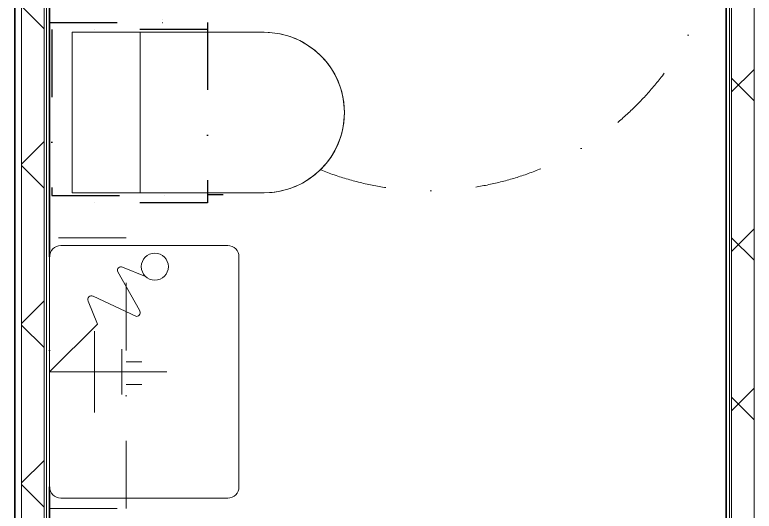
# Model space of a CAD drawing. Header units: millimetres. Extents: x -46592 to 140440, y -36427 to 76663.
# Drawn here: x 43474 to 45113, y 44487 to 45588 of the extents above; entities that cross this region are included whole.
import ezdxf

# ---------------------------------------------------------------- set-up
doc = ezdxf.new("R2010")
doc.units = ezdxf.units.MM
doc.linetypes.add('Pistekatko 3_2_mm', pattern=[350, 150, -100, 0, -100])
for name, color, linetype, lineweight in [('AR-C_APUVIIVA-1', 1, 'Pistekatko 3_2_mm', 18), ('AR1241_US-1', 1, 'Continuous', 35), ('AR1311_VS', 2, 'Continuous', 18), ('AR1311_VS-1', 2, 'Continuous', 35), ('AR1331_KIINTO', 3, 'Continuous', 18), ('AR1331_KIINTO-1', 3, 'Continuous', 25), ('AR1331_KIINTO-2', 3, 'Pistekatko 3_2_mm', 25), ('AR1331_KIINTO-3', 3, 'Pistekatko 3_2_mm', 18), ('AR21_PUTKIOSA', 6, 'Continuous', 18)]:
    doc.layers.add(name, color=color, linetype=linetype, lineweight=lineweight)
pattern_1 = [(45, (0, 0), (-176.7767, 176.7767), []), (135, (0, 0), (-176.7767, -176.7767), [])]

# ---------------------------------------------------------------- blocks, each defined once
blk = doc.blocks.new('Wc-istuin_2 - Wc-istuin-1650274-04 2_ krs')
at = {"layer": 'AR21_PUTKIOSA'}
for p, q in [((-177.9, 30), (-177.9, 455.7)), ((-177.9, 455.7), (-177.9, 30)), ((177.9, 455.7), (177.9, 30)), ((177.9, 30), (177.9, 455.7)), ((-177.9, 180.7), (177.9, 180.7)), ((177.9, 30), (-177.9, 30)), ((-177.9, 30), (177.9, 30))]:
    blk.add_line(p, q, dxfattribs=at)
for start in [0, 360]:
    blk.add_arc((0, 455.7), 177.9, start, 180, dxfattribs=at)
blk = doc.blocks.new('Seinäkaappi - Pyykkikaappi-2252976-04 2_ krs')
at = {"layer": 'AR1331_KIINTO-1'}
blk.add_line((181.5, 200), (181.5, 235), dxfattribs=at)
at = {"layer": 'AR1331_KIINTO-2'}
for p, q in [((-200, 200), (200, 200)), ((-200, -150), (-200, 200)), ((-184, 200), (-184, -145)), ((184, -145), (184, 200)), ((200, 200), (200, -150)), ((-184, -145), (184, -145)), ((200, -150), (-200, -150))]:
    blk.add_line(p, q, dxfattribs=at)
blk = doc.blocks.new('Peilikaappi_ilman pistorasioita - 4_-2300346-04 2_ krs')
at = {"layer": 'AR1331_KIINTO'}
for p, q in [((-25, -243.5), (-25, -208.5)), ((25, -243.5), (25, -208.5))]:
    blk.add_line(p, q, dxfattribs=at)
at = {"layer": 'AR1331_KIINTO-3'}
for p, q in [((300, -38.5), (-300, -38.5)), ((-300, -38.5), (-300, -208.5)), ((300, -208.5), (300, -38.5)), ((-300, -208.5), (300, -208.5))]:
    blk.add_line(p, q, dxfattribs=at)
blk = doc.blocks.new('Pesuallas Iso - 560 x 420-2262173-04 2_ krs')
at = {"layer": 'AR21_PUTKIOSA'}
for p, q in [((335, 458.5), (-175, 458.5)), ((-175, 458.5), (335, 458.5)), ((-200, 433.5), (-200, 63.5)), ((-200, 63.5), (-200, 433.5)), ((360, 63.5), (360, 433.5)), ((360, 433.5), (360, 63.5)), ((80, 38.5), (80, 298.5)), ((-152.2, 200.6), (-131.8, 251)), ((-56.6, 237.6), (-141.9, 190.3)), ((-88, 134.9), (-43, 231.2)), ((130, 198.5), (30, 198.5)), ((-26.1, 144.6), (-77.1, 124)), ((80, 38.5), (-26.1, 144.6)), ((170, 138.5), (-10, 138.5)), ((-175, 38.5), (335, 38.5)), ((335, 38.5), (-175, 38.5))]:
    blk.add_line(p, q, dxfattribs=at)
blk.add_circle((-153.4, 272), 30, dxfattribs=at)
for centre, radius, start, end in [((-175, 433.5), 25, 90, 180), ((-175, 433.5), 25, 90, 180), ((335, 433.5), 25, 360, 90), ((335, 433.5), 25, 360, 90), ((-51.2, 231.5), 8.17, 358.3289, 131.6711), ((-145.6, 196.9), 7.54, 151, 299), ((-80.2, 131.7), 8.38, 158, 292), ((-175, 63.5), 25, 180, 270), ((-175, 63.5), 25, 180, 270), ((335, 63.5), 25, 270, 360), ((335, 63.5), 25, 270, 360)]:
    blk.add_arc(centre, radius, start, end, dxfattribs=at)

msp = doc.modelspace()

# ---------------------------------------------------------------- hatches: boundary and pattern name
at = {"layer": 'AR1311_VS'}
h = msp.add_hatch(dxfattribs=at)
h.set_pattern_fill('FP_1', color=256, style=0, pattern_type=2)
h.set_pattern_definition(pattern_1)
h.paths.add_polyline_path([(45113, 44404), (45113, 46566), (45063, 46566), (45063, 44404)], flags=0)
h = msp.add_hatch(dxfattribs=at)
h.set_pattern_fill('FP_1', color=256, style=0, pattern_type=2)
h.set_pattern_definition(pattern_1)
h.paths.add_polyline_path([(43539, 44404), (43539, 46516), (43489, 46516), (43489, 44404)], flags=0)

# ---------------------------------------------------------------- linework, layer by layer
at = {"layer": 'AR-C_APUVIIVA-1'}
for start, end in [(90, 207.3658), (248.2539, 62.1193)]:
    msp.add_arc((44392.9, 45847.5), 650, start, end, dxfattribs=at)
at = {"layer": 'AR1241_US-1'}
msp.add_line((43474, 44341), (43474, 49196), dxfattribs=at)
at = {"layer": 'AR1311_VS'}
for p, q in [((43489, 44341), (43489, 46566)), ((45113, 46566), (45113, 44354)), ((43539, 44404), (43539, 46516)), ((45063, 46516), (45063, 44404)), ((43544, 44409), (43544, 46511)), ((45058, 46511), (45058, 44409))]:
    msp.add_line(p, q, dxfattribs=at)
at = {"layer": 'AR1311_VS-1'}
for p, q in [((43474, 46581), (43474, 44341)), ((43551, 45050.9), (43551, 46504)), ((45051, 46504), (45051, 44416)), ((43551, 44416), (43551, 44540.9))]:
    msp.add_line(p, q, dxfattribs=at)

# ---------------------------------------------------------------- block references
at = {"layer": 'AR1331_KIINTO'}
for name, p, rotation in [('Seinäkaappi - Pyykkikaappi-2252976-04 2_ krs', (43701, 45371), 269.9999999999939), ('Peilikaappi_ilman pistorasioita - 4_-2300346-04 2_ krs', (43512.5, 44793), 89.9999999999994)]:
    msp.add_blockref(name, p, dxfattribs=dict(at, rotation=rotation))
at = {"layer": 'AR21_PUTKIOSA'}
for name, p, rotation in [('Wc-istuin_2 - Wc-istuin-1650274-04 2_ krs', (43571, 45371), 270.0000000000011), ('Pesuallas Iso - 560 x 420-2262173-04 2_ krs', (43512.5, 44875.9), 269.9999999999994)]:
    msp.add_blockref(name, p, dxfattribs=dict(at, rotation=rotation))

doc.saveas('drawing.dxf')
